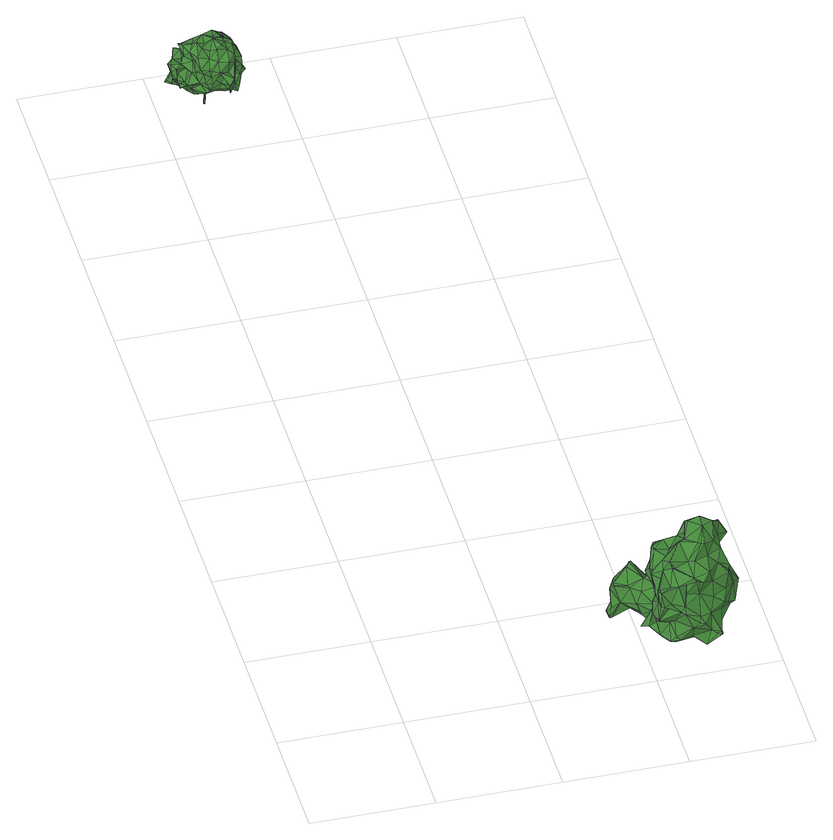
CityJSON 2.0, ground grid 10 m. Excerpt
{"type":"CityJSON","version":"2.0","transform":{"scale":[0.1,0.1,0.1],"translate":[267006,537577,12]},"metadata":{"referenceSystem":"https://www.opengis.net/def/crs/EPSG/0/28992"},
"CityObjects":{
"tree1":{"type":"SolitaryVegetationObject","attributes":{"gtid":414,"crown_width_m":8.54,"crown_median_z":17.63,"crown_r50_m":0.322,"crown_porosity":0.901,"trunk_H_m":4.42,"trunk_DBH_m":0.299,"trunk_radius_m":0.15,"trunk_base_height_m":13.21,"original_gtid":"415"},"geometry":[{"type":"Solid","lod":"3","boundaries":[[[[0,1,2]],[[3,4,5]],[[6,7,8]],[[6,9,7]],[[10,11,12]],[[13,14,15]],[[16,17,18]],[[19,20,21]],[[22,23,24]],[[0,23,22]],[[25,26,27]],[[26,28,27]],[[29,30,31]],[[25,32,33]],[[34,35,36]],[[21,37,38]],[[21,38,19]],[[39,40,41]],[[42,43,44]],[[19,45,46]],[[47,15,48]],[[49,50,51]],[[52,53,54]],[[55,56,57]],[[58,18,59]],[[60,61,51]],[[53,62,63]],[[53,63,64]],[[65,66,67]],[[65,67,68]],[[69,70,30]],[[4,70,69]],[[71,72,34]],[[73,74,75]],[[76,77,60]],[[13,52,78]],[[13,78,79]],[[80,60,81]],[[77,81,60]],[[82,83,84]],[[49,51,85]],[[86,87,88]],[[24,89,90]],[[51,61,91]],[[92,93,94]],[[92,94,86]],[[95,96,88]],[[97,98,99]],[[32,25,100]],[[101,32,100]],[[102,10,103]],[[104,105,106]],[[107,108,109]],[[98,109,108]],[[60,51,76]],[[110,12,111]],[[12,112,111]],[[113,114,115]],[[116,117,28]],[[118,119,49]],[[120,121,107]],[[122,123,124]],[[125,123,122]],[[126,98,97]],[[127,128,129]],[[127,129,130]],[[44,59,66]],[[3,5,118]],[[131,9,89]],[[6,89,9]],[[68,67,132]],[[133,17,16]],[[113,134,114]],[[25,27,135]],[[136,67,66]],[[137,138,139]],[[130,64,127]],[[89,24,131]],[[56,92,16]],[[140,109,126]],[[141,142,85]],[[65,68,105]],[[5,4,69]],[[5,69,29]],[[101,143,144]],[[131,145,146]],[[70,147,148]],[[116,148,147]],[[149,150,151]],[[12,103,10]],[[16,92,86]],[[87,94,10]],[[137,139,152]],[[86,94,87]],[[112,12,11]],[[140,107,109]],[[113,150,149]],[[115,150,113]],[[126,83,153]],[[85,154,49]],[[116,67,117]],[[67,116,132]],[[155,156,157]],[[98,126,109]],[[95,158,66]],[[159,54,130]],[[95,66,96]],[[96,133,160]],[[41,161,39]],[[162,163,164]],[[162,164,79]],[[101,83,32]],[[47,48,120]],[[124,123,165]],[[166,77,167]],[[155,48,156]],[[158,168,136]],[[169,119,170]],[[79,161,14]],[[130,53,64]],[[129,128,171]],[[129,171,130]],[[31,172,29]],[[66,17,133]],[[64,63,173]],[[91,61,80]],[[161,79,164]],[[51,50,76]],[[60,80,61]],[[36,174,175]],[[62,176,177]],[[104,3,178]],[[7,80,81]],[[81,179,7]],[[54,53,130]],[[15,47,177]],[[15,177,13]],[[91,141,51]],[[85,51,141]],[[156,39,180]],[[37,181,169]],[[125,182,183]],[[16,160,133]],[[78,184,159]],[[88,87,185]],[[10,94,93]],[[10,93,11]],[[73,7,9]],[[57,56,58]],[[55,57,58]],[[168,186,135]],[[169,187,37]],[[24,90,22]],[[163,187,188]],[[189,180,190]],[[39,190,180]],[[59,74,58]],[[37,187,191]],[[163,191,187]],[[192,47,120]],[[16,18,56]],[[58,56,18]],[[71,193,194]],[[28,193,116]],[[169,170,187]],[[183,82,195]],[[196,27,28]],[[189,35,197]],[[36,35,190]],[[69,30,29]],[[104,198,3]],[[43,59,44]],[[183,182,113]],[[48,15,156]],[[84,143,2]],[[149,82,113]],[[168,27,196]],[[152,135,137]],[[166,167,19]],[[13,176,52]],[[89,6,199]],[[58,200,55]],[[201,102,110]],[[22,90,165]],[[159,184,54]],[[117,196,28]],[[42,44,65]],[[65,44,66]],[[41,202,161]],[[186,137,135]],[[55,200,203]],[[54,184,52]],[[140,204,149]],[[159,130,205]],[[73,145,74]],[[175,206,31]],[[133,96,66]],[[36,190,174]],[[21,20,181]],[[21,181,37]],[[179,8,7]],[[179,171,8]],[[75,43,207]],[[106,4,208]],[[22,165,1]],[[192,149,209]],[[25,33,26]],[[99,33,97]],[[7,91,80]],[[42,65,105]],[[73,146,145]],[[192,120,107]],[[204,210,82]],[[28,194,193]],[[97,83,126]],[[32,83,97]],[[96,160,88]],[[88,160,86]],[[136,66,158]],[[204,126,210]],[[101,144,83]],[[138,211,139]],[[85,42,154]],[[192,212,47]],[[209,212,192]],[[48,121,120]],[[104,106,198]],[[116,147,68]],[[175,148,213]],[[214,200,58]],[[3,215,178]],[[92,216,93]],[[128,217,8]],[[50,181,20]],[[82,153,83]],[[89,199,90]],[[165,90,199]],[[77,76,50]],[[77,50,20]],[[68,132,116]],[[204,82,149]],[[28,26,33]],[[15,14,202]],[[48,155,121]],[[155,107,121]],[[199,6,217]],[[199,217,165]],[[116,193,148]],[[186,168,201]],[[218,206,161]],[[39,161,206]],[[34,197,35]],[[34,72,197]],[[219,99,98]],[[190,35,189]],[[156,15,220]],[[135,221,100]],[[135,152,221]],[[221,101,100]],[[140,149,192]],[[140,192,107]],[[198,106,208]],[[198,208,3]],[[102,103,110]],[[185,87,201]],[[219,194,99]],[[72,194,219]],[[214,58,74]],[[194,72,71]],[[201,87,102]],[[193,71,34]],[[102,87,10]],[[201,112,222]],[[201,111,112]],[[188,164,163]],[[75,74,59]],[[73,75,207]],[[4,3,208]],[[223,189,197]],[[222,138,137]],[[186,222,137]],[[100,25,135]],[[201,222,186]],[[153,210,126]],[[43,42,207]],[[200,214,224]],[[2,224,214]],[[175,213,36]],[[119,225,49]],[[187,170,226]],[[70,148,30]],[[93,227,11]],[[111,201,110]],[[110,103,12]],[[172,31,218]],[[24,23,131]],[[145,214,74]],[[155,228,107]],[[107,228,108]],[[229,159,45]],[[108,219,98]],[[228,219,108]],[[228,197,219]],[[219,197,72]],[[230,62,231]],[[63,230,231]],[[63,62,230]],[[171,205,130]],[[151,212,209]],[[150,212,151]],[[203,216,55]],[[203,200,211]],[[232,211,224]],[[67,196,117]],[[200,224,211]],[[138,203,211]],[[221,143,101]],[[41,15,202]],[[193,213,148]],[[34,213,193]],[[8,217,6]],[[82,84,195]],[[205,45,159]],[[169,181,225]],[[152,143,221]],[[207,42,142]],[[207,142,141]],[[179,81,77]],[[229,78,159]],[[185,201,158]],[[95,185,158]],[[168,158,201]],[[178,105,104]],[[73,91,7]],[[30,148,175]],[[30,175,31]],[[93,216,227]],[[11,227,112]],[[222,112,227]],[[34,36,213]],[[183,113,82]],[[31,206,218]],[[4,106,147]],[[4,147,70]],[[135,27,168]],[[97,33,32]],[[138,227,216]],[[222,227,138]],[[55,216,56]],[[92,56,216]],[[203,138,216]],[[42,85,142]],[[180,157,156]],[[231,62,47]],[[62,177,47]],[[180,189,157]],[[223,157,189]],[[228,157,197]],[[223,197,157]],[[231,115,134]],[[115,114,134]],[[228,155,157]],[[122,124,127]],[[127,124,128]],[[165,128,124]],[[172,161,164]],[[172,164,188]],[[166,45,205]],[[20,167,77]],[[79,78,162]],[[207,91,73]],[[163,162,191]],[[191,162,229]],[[78,229,162]],[[207,141,91]],[[86,160,16]],[[218,161,172]],[[177,176,13]],[[95,88,185]],[[171,128,8]],[[13,79,14]],[[19,167,20]],[[166,205,171]],[[77,166,179]],[[171,179,166]],[[52,176,53]],[[62,53,176]],[[2,1,84]],[[0,22,1]],[[233,119,118]],[[232,152,139]],[[169,225,119]],[[134,173,231]],[[161,202,14]],[[231,173,63]],[[209,149,151]],[[140,126,204]],[[67,136,196]],[[125,134,182]],[[9,131,146]],[[73,9,146]],[[78,52,184]],[[37,191,38]],[[229,38,191]],[[45,38,229]],[[45,19,38]],[[187,234,188]],[[83,144,84]],[[136,168,196]],[[42,105,178]],[[232,224,2]],[[232,2,152]],[[152,2,143]],[[172,234,29]],[[172,188,234]],[[225,50,49]],[[125,173,134]],[[43,75,59]],[[66,59,17]],[[17,59,18]],[[206,235,39]],[[175,235,206]],[[174,235,175]],[[125,195,1]],[[128,165,217]],[[232,139,211]],[[231,212,115]],[[115,212,150]],[[194,28,33]],[[113,182,134]],[[147,105,68]],[[147,106,105]],[[1,165,123]],[[187,226,234]],[[29,234,226]],[[153,82,210]],[[84,144,143]],[[225,181,50]],[[5,29,226]],[[5,226,118]],[[233,118,226]],[[233,226,119]],[[119,226,170]],[[214,23,2]],[[2,23,0]],[[1,123,125]],[[231,47,212]],[[127,64,173]],[[127,173,122]],[[122,173,125]],[[1,195,84]],[[41,220,15]],[[178,215,42]],[[154,42,215]],[[118,215,3]],[[49,154,215]],[[49,215,118]],[[166,46,45]],[[166,19,46]],[[145,23,214]],[[131,23,145]],[[99,236,33]],[[33,236,194]],[[99,194,236]],[[220,41,40]],[[220,40,156]],[[39,156,40]],[[174,190,235]],[[39,235,190]],[[125,183,195]],[[237,238,239]],[[237,239,240]],[[239,238,241]],[[239,241,240]],[[240,241,242]],[[240,242,243]],[[241,238,244]],[[241,244,242]],[[242,244,245]],[[242,245,243]],[[244,238,246]],[[244,246,245]],[[245,246,247]],[[245,247,243]],[[246,238,248]],[[246,248,247]],[[248,238,249]],[[248,249,247]],[[247,249,250]],[[247,250,243]],[[249,238,251]],[[249,251,250]],[[250,251,252]],[[250,252,243]],[[251,238,253]],[[251,253,252]],[[252,253,254]],[[252,254,243]],[[253,238,255]],[[253,255,254]],[[254,255,256]],[[254,256,243]],[[255,238,257]],[[255,257,256]],[[256,257,258]],[[256,258,243]],[[257,238,259]],[[257,259,258]],[[259,238,237]],[[259,237,258]],[[258,237,260]],[[258,260,243]],[[260,237,240]],[[260,240,243]]]]}]},
"tree2":{"type":"SolitaryVegetationObject","attributes":{"gtid":515,"crown_width_m":5.55,"crown_median_z":16.47,"crown_r50_m":0.259,"crown_porosity":0.917,"trunk_H_m":3.52,"trunk_DBH_m":0.159,"trunk_radius_m":0.0795,"trunk_base_height_m":12.95,"original_gtid":"517"},"geometry":[{"type":"Solid","lod":"3","boundaries":[[[[261,262,263]],[[262,264,263]],[[265,266,267]],[[268,269,270]],[[266,265,271]],[[272,273,274]],[[275,276,277]],[[278,279,280]],[[281,282,268]],[[282,283,268]],[[284,285,286]],[[287,288,289]],[[290,291,292]],[[293,294,295]],[[296,297,298]],[[299,291,300]],[[299,300,301]],[[302,303,304]],[[284,292,305]],[[262,306,264]],[[305,307,308]],[[309,310,269]],[[311,307,312]],[[313,314,315]],[[316,317,318]],[[316,318,319]],[[320,321,322]],[[323,262,261]],[[324,325,277]],[[326,327,328]],[[329,330,321]],[[331,322,332]],[[333,334,335]],[[336,337,338]],[[266,339,340]],[[341,342,304]],[[343,342,341]],[[344,321,320]],[[345,346,347]],[[336,348,349]],[[339,289,288]],[[349,350,351]],[[282,351,350]],[[352,353,354]],[[343,328,355]],[[343,355,356]],[[317,357,295]],[[316,357,317]],[[358,298,297]],[[356,355,359]],[[318,306,319]],[[305,291,307]],[[273,272,303]],[[360,361,362]],[[306,263,264]],[[322,321,363]],[[364,365,306]],[[366,367,331]],[[332,366,331]],[[368,369,358]],[[314,358,369]],[[278,280,370]],[[278,370,371]],[[372,335,334]],[[373,286,374]],[[354,375,352]],[[376,298,377]],[[293,340,288]],[[351,282,378]],[[379,380,381]],[[382,383,384]],[[323,330,329]],[[385,386,387]],[[385,388,386]],[[385,284,388]],[[318,364,306]],[[341,279,278]],[[341,278,343]],[[280,279,389]],[[358,390,368]],[[391,392,280]],[[276,393,394]],[[348,395,350]],[[307,291,299]],[[275,277,396]],[[325,396,277]],[[397,345,347]],[[348,350,349]],[[398,399,400]],[[398,401,399]],[[402,265,403]],[[279,404,389]],[[405,406,407]],[[405,372,406]],[[391,389,392]],[[339,354,408]],[[404,392,389]],[[302,390,274]],[[293,409,265]],[[409,410,265]],[[314,298,358]],[[411,378,367]],[[412,361,411]],[[413,383,382]],[[320,322,414]],[[415,416,417]],[[316,414,418]],[[313,377,314]],[[300,381,380]],[[419,381,300]],[[420,396,421]],[[292,291,305]],[[412,422,423]],[[372,424,425]],[[268,357,281]],[[369,368,419]],[[344,426,262]],[[280,389,391]],[[427,387,332]],[[399,387,427]],[[372,397,424]],[[311,308,307]],[[428,339,271]],[[268,270,429]],[[378,411,351]],[[289,394,393]],[[402,339,428]],[[418,357,316]],[[430,289,339]],[[293,288,294]],[[413,346,431]],[[432,357,418]],[[396,420,433]],[[432,281,357]],[[337,326,434]],[[262,323,344]],[[309,268,283]],[[283,416,309]],[[429,435,409]],[[379,359,436]],[[379,436,301]],[[437,385,387]],[[405,407,335]],[[377,313,421]],[[388,438,439]],[[416,440,309]],[[312,423,311]],[[441,392,404]],[[268,429,409]],[[419,290,315]],[[419,315,369]],[[359,442,356]],[[443,356,442]],[[349,337,336]],[[431,346,345]],[[370,395,348]],[[336,370,348]],[[444,407,406]],[[403,265,410]],[[296,445,325]],[[445,376,325]],[[374,285,446]],[[374,446,437]],[[276,444,277]],[[439,387,399]],[[401,439,399]],[[283,350,395]],[[349,351,360]],[[412,312,362]],[[322,331,414]],[[447,448,449]],[[432,418,331]],[[332,322,363]],[[367,412,411]],[[367,366,412]],[[445,298,376]],[[320,319,426]],[[320,426,344]],[[287,294,288]],[[375,310,415]],[[403,310,375]],[[317,450,318]],[[277,444,324]],[[347,451,304]],[[443,390,356]],[[274,452,272]],[[393,287,289]],[[364,287,393]],[[291,290,300]],[[379,301,300]],[[412,423,312]],[[292,315,290]],[[339,384,430]],[[375,402,403]],[[354,402,375]],[[289,449,453]],[[453,394,289]],[[425,424,272]],[[454,299,455]],[[454,455,327]],[[425,406,372]],[[328,434,326]],[[390,302,342]],[[390,342,356]],[[364,450,287]],[[287,450,294]],[[366,386,423]],[[401,423,439]],[[340,267,266]],[[293,267,340]],[[338,337,434]],[[337,362,326]],[[262,426,306]],[[319,306,426]],[[456,437,427]],[[364,318,450]],[[421,292,457]],[[344,323,329]],[[427,363,458]],[[458,456,427]],[[371,370,336]],[[371,336,338]],[[295,357,268]],[[452,459,444]],[[324,444,459]],[[460,394,461]],[[353,384,354]],[[299,454,307]],[[308,388,284]],[[284,305,308]],[[360,411,361]],[[462,463,372]],[[286,285,374]],[[392,370,280]],[[405,335,372]],[[309,440,310]],[[453,449,448]],[[464,437,456]],[[314,369,315]],[[397,372,463]],[[465,383,466]],[[383,447,466]],[[400,427,387]],[[333,335,407]],[[397,272,424]],[[303,272,397]],[[464,330,437]],[[321,458,363]],[[410,435,403]],[[304,451,341]],[[439,386,388]],[[295,268,409]],[[403,435,269]],[[284,446,285]],[[385,446,284]],[[437,387,427]],[[312,307,454]],[[427,332,363]],[[352,415,417]],[[323,373,374]],[[422,412,401]],[[422,401,398]],[[375,415,352]],[[329,321,344]],[[400,387,439]],[[437,330,323]],[[437,323,374]],[[458,330,456]],[[456,330,464]],[[321,330,458]],[[366,423,412]],[[401,412,423]],[[311,423,422]],[[386,366,332]],[[266,271,339]],[[417,353,352]],[[409,435,410]],[[270,269,435]],[[429,270,435]],[[347,303,397]],[[282,350,283]],[[399,427,400]],[[459,297,296]],[[459,296,324]],[[325,324,296]],[[431,383,413]],[[354,384,408]],[[339,408,384]],[[331,418,414]],[[265,428,271]],[[441,346,353]],[[332,387,386]],[[402,354,339]],[[265,402,428]],[[466,449,465]],[[371,343,278]],[[404,451,347]],[[439,423,386]],[[397,431,345]],[[284,457,292]],[[460,276,394]],[[353,382,384]],[[430,384,465]],[[293,265,267]],[[379,381,359]],[[442,359,381]],[[465,384,383]],[[292,313,315]],[[308,438,388]],[[417,392,441]],[[417,441,353]],[[370,392,395]],[[417,395,392]],[[403,269,310]],[[356,342,343]],[[304,342,302]],[[462,372,334]],[[353,346,382]],[[390,442,368]],[[347,304,303]],[[276,365,393]],[[379,300,380]],[[328,436,355]],[[443,442,390]],[[359,355,436]],[[451,404,279]],[[302,274,303]],[[273,303,274]],[[310,440,415]],[[297,274,358]],[[358,274,390]],[[406,425,452]],[[272,452,425]],[[422,398,439]],[[400,439,398]],[[300,290,419]],[[467,306,365]],[[467,365,276]],[[406,452,444]],[[396,376,377]],[[396,325,376]],[[308,311,438]],[[407,276,460]],[[396,433,275]],[[420,261,433]],[[420,373,261]],[[417,416,283]],[[417,283,395]],[[326,362,454]],[[312,454,362]],[[385,437,446]],[[323,261,373]],[[431,468,383]],[[447,383,468]],[[420,421,373]],[[314,377,298]],[[296,298,445]],[[377,421,396]],[[465,449,430]],[[430,449,289]],[[447,449,466]],[[299,301,455]],[[462,447,463]],[[468,463,447]],[[397,463,431]],[[431,463,468]],[[415,440,416]],[[453,448,334]],[[407,469,276]],[[407,444,469]],[[276,469,444]],[[373,421,286]],[[313,292,421]],[[327,455,328]],[[339,288,340]],[[326,454,327]],[[412,362,361]],[[274,459,452]],[[297,459,274]],[[331,367,470]],[[351,411,360]],[[293,295,409]],[[282,281,470]],[[337,360,362]],[[337,349,360]],[[368,442,381]],[[368,381,419]],[[378,470,367]],[[282,470,378]],[[371,338,471]],[[328,471,338]],[[432,470,281]],[[331,470,432]],[[393,365,364]],[[286,457,284]],[[309,269,268]],[[295,294,450]],[[295,450,317]],[[316,472,414]],[[319,472,316]],[[320,472,319]],[[414,472,320]],[[441,404,346]],[[433,261,263]],[[453,461,394]],[[328,455,436]],[[301,436,455]],[[346,404,347]],[[433,263,275]],[[413,382,346]],[[421,457,286]],[[306,467,263]],[[275,263,467]],[[341,451,279]],[[328,338,434]],[[275,467,276]],[[343,371,471]],[[343,471,328]],[[422,438,311]],[[439,438,422]],[[460,461,333]],[[460,333,407]],[[334,333,453]],[[461,453,333]],[[462,448,447]],[[334,448,462]],[[473,474,475]],[[473,475,476]],[[476,475,477]],[[475,474,478]],[[475,478,477]],[[478,474,479]],[[478,479,477]],[[477,479,480]],[[479,474,481]],[[479,481,480]],[[480,481,482]],[[480,482,477]],[[481,474,482]],[[474,473,482]],[[482,473,476]],[[482,476,477]]]]}]}
},
"vertices":[
[240,58,47],[240,41,42],[229,55,40],[221,64,94],[212,55,93],[223,54,92],[256,62,46],[253,61,56],[259,57,56],[253,64,47],[183,77,31],[189,83,23],[178,72,26],[249,22,81],[240,12,89],[238,19,73],[198,82,60],[199,79,65],[210,78,51],[270,58,96],[264,64,105],[264,61,106],[247,57,38],[239,70,45],[249,59,37],[203,35,40],[195,30,40],[206,40,46],[205,35,52],[228,43,107],[213,37,96],[217,28,101],[208,28,37],[201,29,40],[205,16,74],[205,7,75],[204,13,87],[257,53,114],[260,49,103],[221,15,86],[228,20,83],[235,15,88],[225,66,79],[220,66,65],[219,66,65],[258,46,93],[266,59,95],[245,10,59],[236,6,61],[237,67,101],[254,65,98],[242,72,85],[264,29,81],[269,34,66],[265,31,81],[212,81,41],[209,81,48],[213,81,46],[215,80,48],[210,69,54],[253,70,82],[248,73,69],[259,22,58],[262,25,55],[269,30,51],[217,61,69],[206,66,57],[215,51,60],[204,54,74],[219,47,91],[208,46,81],[202,23,69],[201,18,61],[237,70,54],[229,71,49],[229,66,51],[255,69,83],[260,67,81],[256,31,90],[246,17,94],[249,72,69],[259,67,68],[236,20,35],[223,23,37],[236,37,37],[240,72,86],[187,84,47],[182,77,43],[184,73,51],[256,61,35],[255,60,35],[245,73,68],[191,85,46],[193,85,27],[184,80,42],[194,69,50],[196,79,60],[208,19,37],[212,7,40],[207,18,39],[206,36,43],[219,35,43],[182,71,29],[178,71,26],[214,68,89],[213,61,87],[210,58,93],[230,4,52],[217,8,43],[221,7,40],[178,61,28],[179,61,27],[182,67,23],[246,16,36],[254,15,39],[254,13,39],[208,35,70],[213,37,59],[231,61,98],[237,60,112],[239,3,55],[235,4,56],[262,42,55],[248,45,49],[263,45,53],[253,32,42],[218,14,33],[269,40,53],[263,51,53],[270,42,59],[274,39,65],[245,72,40],[215,44,73],[198,79,65],[255,20,40],[201,51,34],[202,57,52],[208,59,23],[206,68,26],[218,61,23],[230,9,41],[235,61,74],[228,65,78],[226,53,44],[226,35,43],[236,75,50],[238,73,50],[206,48,81],[204,35,86],[241,6,32],[254,9,39],[253,5,41],[218,52,27],[232,18,36],[238,68,86],[224,5,66],[224,7,72],[221,6,68],[195,64,51],[266,35,83],[196,79,61],[233,15,92],[248,33,97],[245,31,111],[237,29,97],[255,52,41],[260,60,83],[270,59,95],[198,56,41],[248,57,117],[239,57,114],[264,52,65],[232,30,97],[265,29,50],[205,13,87],[212,30,92],[260,25,69],[250,22,65],[217,70,88],[260,64,67],[213,8,76],[257,62,105],[251,26,40],[245,29,40],[264,32,82],[184,71,50],[200,54,35],[248,48,115],[243,32,111],[207,4,77],[206,10,86],[254,38,107],[245,8,44],[206,29,70],[203,22,59],[243,33,40],[208,43,50],[203,7,62],[215,64,92],[258,58,38],[218,72,35],[188,67,36],[237,13,89],[211,73,33],[235,13,36],[264,48,77],[219,27,95],[229,64,66],[211,58,94],[249,6,42],[234,16,36],[216,68,30],[253,7,42],[216,25,84],[228,69,47],[234,63,86],[199,78,35],[262,54,52],[221,28,94],[214,15,52],[228,19,74],[211,51,44],[196,69,27],[214,10,73],[215,65,42],[244,60,103],[233,45,107],[193,78,25],[217,12,56],[260,39,98],[260,22,56],[256,21,53],[216,58,31],[239,56,106],[241,36,109],[215,17,85],[210,26,47],[229,44,12],[228,44,12],[229,45,12],[230,45,56],[229,46,12],[229,46,56],[228,45,56],[228,46,12],[228,46,56],[227,46,12],[227,46,56],[226,46,12],[226,45,12],[227,45,56],[226,44,12],[227,44,56],[226,43,12],[227,43,56],[227,43,12],[228,43,56],[228,43,12],[229,43,56],[229,43,12],[230,44,56],
[53,760,37],[50,759,35],[51,767,38],[49,762,38],[11,757,36],[10,763,34],[13,758,36],[21,745,42],[15,749,42],[15,745,41],[7,763,34],[39,785,52],[41,777,52],[48,778,54],[49,773,36],[40,776,35],[51,781,36],[28,761,69],[21,765,68],[21,762,68],[25,746,41],[29,741,46],[25,748,51],[65,751,49],[67,751,43],[69,755,41],[26,766,37],[17,767,38],[19,772,33],[63,761,60],[62,757,62],[66,756,53],[16,757,36],[25,759,37],[21,752,32],[52,777,47],[54,780,55],[61,774,51],[58,753,69],[61,758,64],[58,756,71],[45,777,64],[37,775,60],[36,772,65],[58,751,58],[40,764,33],[58,746,65],[59,748,57],[20,751,41],[14,752,43],[57,743,59],[52,739,63],[66,766,48],[64,774,53],[64,768,55],[31,751,27],[28,755,24],[33,763,24],[40,758,22],[44,749,29],[51,749,27],[46,747,32],[56,753,35],[52,784,40],[57,779,41],[44,746,72],[48,748,74],[43,755,76],[56,748,31],[57,747,30],[38,744,35],[48,747,37],[31,786,33],[31,789,32],[34,790,33],[30,749,64],[38,746,64],[33,749,73],[13,768,39],[13,763,35],[31,769,68],[41,770,70],[37,765,73],[51,752,29],[26,773,51],[22,774,55],[32,771,55],[28,749,62],[30,740,59],[27,745,54],[32,739,56],[11,758,54],[14,767,52],[10,766,49],[45,763,71],[46,770,72],[25,751,33],[55,780,56],[49,767,71],[37,740,57],[39,740,56],[44,742,63],[53,746,31],[32,764,32],[36,769,34],[41,744,45],[39,739,44],[55,775,64],[61,772,60],[25,756,65],[31,758,72],[31,790,45],[65,760,36],[64,754,38],[10,754,50],[57,776,42],[64,769,45],[33,739,46],[52,763,69],[54,767,64],[55,768,64],[17,776,55],[21,779,49],[17,772,47],[63,749,42],[51,748,46],[57,741,38],[59,748,50],[19,765,68],[46,777,65],[18,765,68],[21,759,60],[32,772,35],[30,777,33],[27,754,58],[59,771,35],[33,780,52],[51,732,45],[51,733,39],[51,732,39],[51,733,45],[14,761,44],[11,754,44],[25,766,60],[35,787,34],[42,786,42],[38,788,33],[17,769,48],[16,748,40],[13,752,42],[38,739,51],[45,739,54],[20,777,54],[40,747,30],[14,754,52],[24,758,49],[18,755,56],[36,746,30],[60,769,61],[63,765,32],[64,763,42],[55,735,50],[52,742,51],[39,786,51],[41,788,51],[44,755,32],[56,741,38],[9,763,35],[15,745,40],[14,773,38],[25,780,49],[33,753,34],[59,767,35],[39,748,70],[14,749,41],[51,760,72],[61,743,36],[58,745,53],[56,738,47],[16,757,46],[21,766,52],[53,773,66],[48,772,66],[45,785,41],[56,774,44],[64,749,42],[22,784,42],[29,784,34],[26,778,36],[31,760,31],[26,766,64],[42,785,51],[28,781,31],[53,748,69],[52,754,72],[60,743,30],[64,753,47],[56,745,31],[49,778,48],[33,784,34],[28,780,31],[28,785,42],[28,787,44],[60,744,30],[20,778,44],[20,779,44],[47,770,38],[26,785,44],[35,780,39],[35,750,42],[37,758,70],[37,755,33],[38,760,9],[38,759,9],[37,760,9],[40,761,45],[39,761,45],[37,760,10],[37,759,10],[39,760,45],[38,759,10],[40,760,45]
]}
